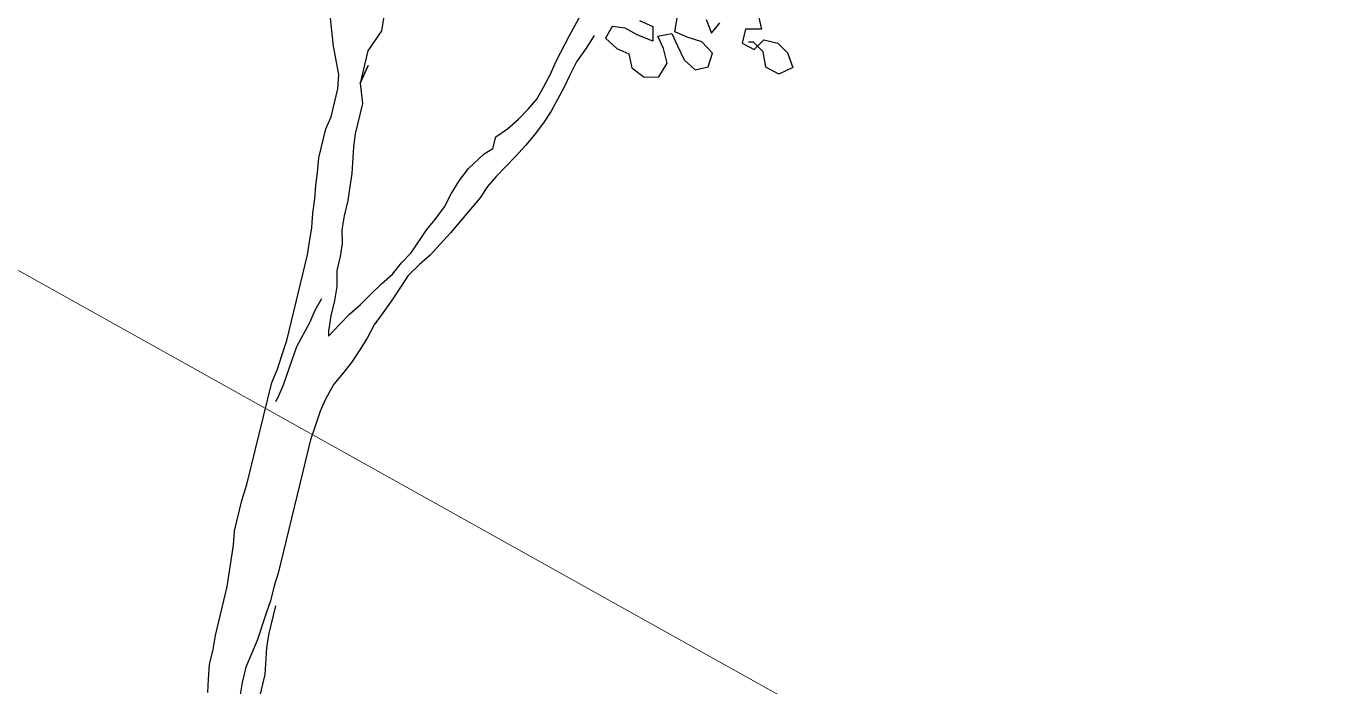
# Model space of a CAD drawing. Header units: inches. Extents: x 350994 to 353538, y 1581369 to 1583842.
# Drawn here: x 351676.278 to 351678.047, y 1583620.002 to 1583620.903 of the extents above; entities that cross this region are included whole.
import ezdxf

# ---------------------------------------------------------------- set-up
doc = ezdxf.new("R2010")
doc.units = ezdxf.units.IN
doc.header["$MEASUREMENT"] = 0
doc.linetypes.add('1', pattern=[0])
doc.layers.add('EP TF', color=5, linetype='Continuous')
doc.layers.add('TREE', color=81, linetype='1')
doc.styles.get("Standard").update_dxf_attribs({"font": 'arial.ttf'})
doc.linetypes.add('SILT_FENCE', pattern='A,0.5,-0.2,["EP",Standard,S=0.1,R=0,X=-0.1,Y=-0.05],-0.2', length=0.9)

# ---------------------------------------------------------------- blocks, each defined once
blk = doc.blocks.new('TREE_4')
at = {"color": 94}
for points in [[(16.4, 2562.7), (10.7, 2594.5), (4.9, 2629.3), (4.9, 2666.8), (2.1, 2701.5), (2.2, 2823), (-0.7, 2854.8), (-6.4, 2924.2), (-12.1, 2958.9), (-12.1, 3034), (-9.1, 3074.5), (-8.9, 3329), (-3.1, 3363.6), (-0.2, 3398.3), (2.8, 3435.9), (3, 3649.9), (0.1, 3681.7), (-2.8, 3716.4), (-8.5, 3751.1), (-11.4, 3785.8), (-17.1, 3817.6), (-20, 3849.4), (-25.7, 3884.1), (-25.7, 3956.4), (-19.9, 3988.2), (-19.8, 4057.6), (-25.6, 4092.3), (-54.4, 4155.9), (-77.5, 4219.5)], [(651.3, 4389.5), (686, 4383.6), (694.6, 4348.9), (654.1, 4354.8), (622.3, 4363.5), (590.5, 4360.6), (581.8, 4328.8), (613.6, 4311.4), (645.4, 4305.6), (659.9, 4273.8), (694.5, 4259.3), (729.2, 4268), (740.8, 4305.5), (723.5, 4337.4), (703.3, 4363.4), (735.1, 4377.8), (755.3, 4351.8), (778.4, 4322.8), (810.2, 4305.5), (839.2, 4319.9), (842.1, 4354.6), (810.3, 4374.9), (772.7, 4377.8), (740.9, 4383.6), (738.1, 4421.2)], [(807.4, 4429.8), (827.7, 4400.9), (842.1, 4429.8)], [(928.9, 4467.3), (943.3, 4438.3), (905.8, 4429.7), (905.7, 4395), (937.5, 4386.3), (954.9, 4415.2), (989.6, 4415.2), (1018.5, 4397.8), (1038.7, 4366), (1009.8, 4342.9), (975.1, 4351.6), (960.6, 4386.3), (931.8, 4403.7), (920.2, 4400.8)], [(98.2, 3470.5), (118.5, 3505.2), (135.8, 3534.1), (156.1, 3563), (173.5, 3591.9), (193.8, 3623.7), (214, 3652.6), (228.5, 3684.4), (245.9, 3713.3), (269.1, 3776.9), (283.6, 3805.8), (298, 3840.4), (306.7, 3875.1), (318.3, 3909.8), (332.8, 3944.5), (361.8, 3987.8), (379.1, 4005.2), (379.2, 4034.1), (402.3, 4060.1), (422.6, 4089), (440, 4117.9), (454.5, 4146.8), (463.2, 4178.6), (471.9, 4213.3), (477.7, 4245.1), (495.1, 4314.4), (512.5, 4378)], [(46.9, 4259.9), (49.7, 4219.4), (29.4, 4164.5), (29.4, 4083.6), (38.1, 4129.8), (29.4, 4083.6), (46.7, 4037.3), (46.6, 3962.1), (49.5, 3930.3), (61, 3866.7), (63.8, 3834.9), (66.7, 3800.2), (66.7, 3762.6), (69.5, 3727.9), (78.2, 3696.1), (81, 3664.3), (81, 3629.6), (89.6, 3592), (92.5, 3557.3), (92.5, 3519.7), (95.3, 3482.1), (98.2, 3470.5)], [(552.9, 4328.8), (541.3, 4294.1), (526.8, 4256.6), (518.1, 4221.9), (512.3, 4190.1), (494.9, 4126.5), (483.3, 4094.7), (468.8, 4060), (454.3, 4031.1), (437, 3999.3), (402.2, 3941.5), (387.7, 3912.6), (376.1, 3880.8), (326.9, 3782.6), (292.1, 3719), (271.9, 3690.1), (251.6, 3658.3), (228.4, 3594.7), (213.9, 3557.2), (199.4, 3522.5), (190.7, 3487.8), (179.1, 3453.1), (167.5, 3421.3), (153.1, 3389.5), (138.6, 3360.6), (127, 3320.2), (121.2, 3288.4), (118.2, 3250.8), (115.3, 3216.1), (115, 2883.6), (112.1, 2851.8), (112.1, 2814.2), (109.1, 2782.4), (103.3, 2713), (91.7, 2643.6), (91.6, 2606), (94.5, 2571.3)], [(60.7, 3554.4), (52, 3522.6), (46.2, 3490.8), (28.8, 3427.2), (25.8, 3392.5), (20, 3328.9), (14.2, 3297.1), (11.3, 3285.6)], [(126.5, 2805.5), (126.4, 2733.2), (129.3, 2701.4), (140.8, 2637.8), (140.7, 2499), (143.5, 2467.2), (143.5, 2461.4)]]:
    blk.add_lwpolyline(points, dxfattribs=at)

msp = doc.modelspace()

# ---------------------------------------------------------------- linework, layer by layer
at = {"layer": 'EP TF', "color": 252, "linetype": 'SILT_FENCE', "lineweight": 5, "ltscale": 6, "elevation": 90.1096}
msp.add_lwpolyline([(351516.056, 1583709.8906), (351544.3924, 1583694.5598), (351591.9639, 1583667.6244), (351758.8411, 1583574.4807)], dxfattribs=at)

# ---------------------------------------------------------------- block references
at = {"layer": 'TREE', "lineweight": 5, "xscale": 0.0005632341247466223, "yscale": 0.0005632341530485974, "zscale": 0.0005632341444477617, "rotation": 346.4411541233163}
msp.add_blockref('TREE_4', (351676.1789, 1583618.5927), dxfattribs=at)

doc.saveas('drawing.dxf')
